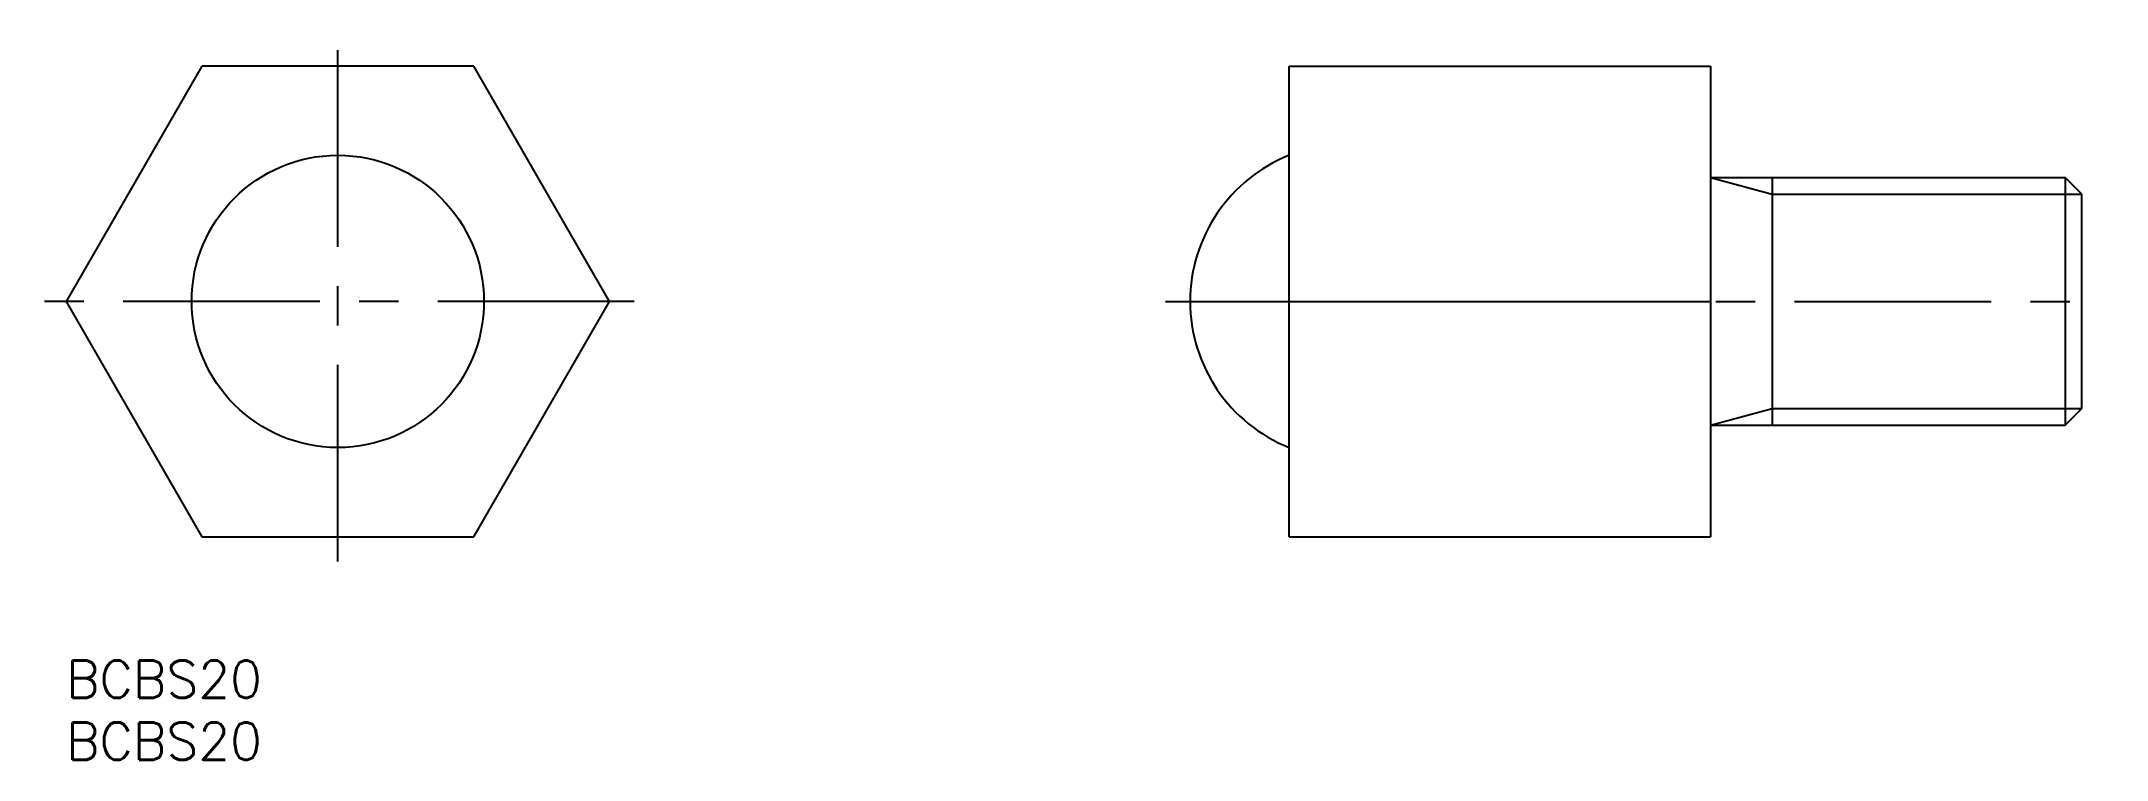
# Model space of a CAD drawing. Extents: x -2 to 165, y -8 to 50.
import ezdxf

# ---------------------------------------------------------------- set-up
doc = ezdxf.new("R2010")
doc.units = 0
doc.header["$LTSCALE"] = 0.5
doc.linetypes.add('CENTER', pattern=[50.8, 31.75, -6.35, 6.35, -6.35])
for name, color, linetype in [('MSM_CENTER', 1, 'CENTER'), ('MSM_CONTINUOUS', 7, 'CONTINUOUS'), ('MSM_NARROW', 5, 'CONTINUOUS'), ('MSM_PART_NUMBER', 7, 'CONTINUOUS')]:
    doc.layers.add(name, color=color, linetype=linetype)
doc.styles.get("Standard").update_dxf_attribs({"font": 'txt.shx', "height": 3, "bigfont": 'bigfont.shx'})

# ---------------------------------------------------------------- blocks, each defined once
blk = doc.blocks.new('*U4')
at = {"layer": 'MSM_PART_NUMBER'}
blk.add_text('BCBS20', height=3, dxfattribs=at).set_placement((0, -3))
blk = doc.blocks.new('*U5')
at = {"layer": 'MSM_PART_NUMBER'}
blk.add_text('BCBS20', height=3, dxfattribs=at).set_placement((0, -8))

msp = doc.modelspace()

# ---------------------------------------------------------------- linework, layer by layer
at = {"layer": 'MSM_CENTER'}
for p, q in [((21.94, 8), (21.94, 50)), ((45.88, 29), (-2, 29)), ((88.76, 29), (164.76, 29))]:
    msp.add_line(p, q, dxfattribs=at)
at = {"layer": 'MSM_CONTINUOUS'}
for p, q in [((10.97, 48), (0, 29)), ((32.91, 48), (10.97, 48)), ((43.88, 29), (32.91, 48)), ((98.76, 10), (98.76, 48)), ((98.76, 48), (132.76, 48)), ((132.76, 48), (132.76, 10)), ((132.76, 39), (161.41, 39)), ((137.76, 39), (137.76, 19)), ((162.76, 37.65), (161.41, 39)), ((161.41, 39), (161.41, 19)), ((162.76, 20.35), (162.76, 37.65)), ((0, 29), (10.97, 10)), ((32.91, 10), (43.88, 29)), ((98.76, 29), (132.76, 29)), ((161.41, 19), (162.76, 20.35)), ((132.76, 19), (161.41, 19)), ((10.97, 10), (32.91, 10)), ((98.76, 10), (132.76, 10))]:
    msp.add_line(p, q, dxfattribs=at)
msp.add_circle((21.94, 29), 11.8, dxfattribs=at)
msp.add_arc((103.46, 29), 12.7, 111.7205, 248.2795, dxfattribs=at)
at = {"layer": 'MSM_NARROW'}
for p, q in [((132.76, 39), (137.76, 37.65)), ((137.76, 37.65), (162.76, 37.65)), ((132.76, 19), (137.76, 20.35)), ((137.76, 20.35), (162.76, 20.35))]:
    msp.add_line(p, q, dxfattribs=at)

# ---------------------------------------------------------------- block references
at = {"layer": 'MSM_CONTINUOUS'}
for name in ['*U4', '*U5']:
    msp.add_blockref(name, (0, 0), dxfattribs=at)

doc.saveas('drawing.dxf')
